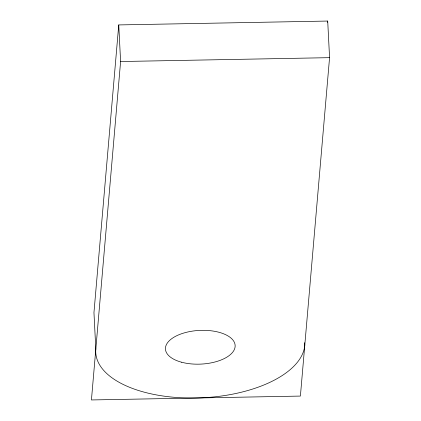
<?xml version="1.0" encoding="UTF-8"?>
<svg xmlns="http://www.w3.org/2000/svg" width="421" height="421" viewBox="0 0 421 421"><rect width="100%" height="100%" fill="white"/><g stroke="black" fill="none" stroke-linecap="round" stroke-linejoin="round"><path stroke-width="0.63" d="M118.748 24.923L120.601 61.529L91.436 399.95L300.399 396.077L329.564 57.661L327.706 21.05L118.748 24.923L93.957 312.577L95.809 349.188A104.676 50.588 -2.9 0 0 195.918 398.013A104.676 50.588 -2.9 0 0 304.772 345.315L304.641 342.699M327.596 22.36L327.706 21.05M120.601 61.529L329.564 57.661M181.614 362.228A34.89 16.861 -2.9 0 0 235.118 346.604A34.89 16.861 -2.9 0 0 184.14 332.922A34.89 16.861 -2.9 0 0 181.614 362.228"/></g></svg>
